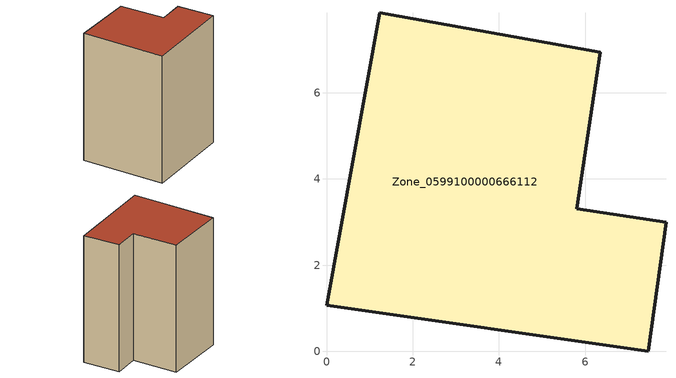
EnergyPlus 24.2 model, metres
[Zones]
Zone_0599100000666112
 floor ground (C_G): 0,1.07 1.24,7.86 6.35,6.94 5.81,3.31 7.88,2.99 7.47,0 z0
 wall outside (C_F): 1.24,7.86 0,1.07 7.47,0 7.88,2.99 5.81,3.31 6.35,6.94 1.24,7.86 z0:10.64
 roof outside (C_R): 0,1.07 7.47,0 7.88,2.99 5.81,3.31 6.35,6.94 1.24,7.86 z10.64
[BUILDING]
Pand.0599100000666112: North Axis=0; Terrain=City; Loads Convergence Tolerance Value=0.04; Temperature Convergence Tolerance Value=0.4; Solar Distribution=FullExterior; Maximum Number of Warmup Days=25; Minimum Number of Warmup Days=1
[Site:Location]
Rotterdam.The.Hague.AP_ZH_NLD Design_Conditions: Latitude=51.96; Longitude=4.45; Time Zone=1; Elevation=-4.5
[SITE:GROUNDTEMPERATURE:BUILDINGSURFACE]
18, 18, 18, 18, 18, 18, 18, 18, 18, 18, 18, 18
[MATERIAL] Thermal Absorptance=0.9; Solar Absorptance=0.7; Visible Absorptance=0.7
Name | Roughness | Thickness | Conductivity | Density | Specific Heat
G.TI.1946 | MediumSmooth | 0.15 | 1 | 540 | 1210
F.TI.1946 | Rough | 0.3 | 0.857143 | 1920 | 840
R.TI.1946 | MediumRough | 0.2 | 0.1 | 1500 | 1000
[CONSTRUCTION]
C_G: G.TI.1946
C_F: F.TI.1946
C_R: R.TI.1946
[ZONE]
Zone_0599100000666112: Type=1; Multiplier=1; Ceiling Height=Autocalculate; Volume=Autocalculate; Floor Area=autocalculate; Part of Total Floor Area=Yes
[ZONEINFILTRATION:DESIGNFLOWRATE]
Infil_Zone_0599100000666112: Zone or ZoneList or Space or SpaceList=Zone_0599100000666112; Schedule=AlwaysOn; Design Flow Rate Calculation Method=Flow/Area; Flow Rate per Floor Area=0.003; Constant Term Coefficient=1; Temperature Term Coefficient=0; Velocity Term Coefficient=0; Velocity Squared Term Coefficient=0
[HVACTEMPLATE:ZONE:IDEALLOADSAIRSYSTEM]
Zone_0599100000666112: Maximum Heating Supply Air Temperature=50; Minimum Cooling Supply Air Temperature=13; Maximum Heating Supply Air Humidity Ratio=0.0156; Minimum Cooling Supply Air Humidity Ratio=0.0077; Heating Limit=NoLimit; Cooling Limit=NoLimit; Dehumidification Control Type=ConstantSensibleHeatRatio; Cooling Sensible Heat Ratio=0.7; Dehumidification Setpoint=60; Humidification Control Type=None; Humidification Setpoint=30; Outdoor Air Method=None; Outdoor Air Flow Rate per Person=0.00944; Outdoor Air Flow Rate per Zone Floor Area=0; Outdoor Air Flow Rate per Zone=0; Demand Controlled Ventilation Type=None; Outdoor Air Economizer Type=NoEconomizer; Heat Recovery Type=None; Sensible Heat Recovery Effectiveness=0.7; Latent Heat Recovery Effectiveness=0.65
[ZONECONTROL:THERMOSTAT]
ThermostatControl_Zone_0599100000666112: Zone or ZoneList=Zone_0599100000666112; Control Type Schedule=DualSetpointControlType; Control 1=Thermostat_Zone_0599100000666112; Temperature Difference Between Cutout And Setpoint=0
[THERMOSTATSETPOINT:DUALSETPOINT]
Thermostat_Zone_0599100000666112: Heating Setpoint Temperature Schedule=HeatingSetpoint_Zone_0599100000666112; Cooling Setpoint Temperature Schedule=CoolingSetpoint_Zone_0599100000666112
[SCHEDULE:COMPACT]
HeatingSetpoint_Zone_0599100000666112: Through: 12/31, For: AllDays, Until: 24:00, 21
CoolingSetpoint_Zone_0599100000666112: Through: 12/31, For: AllDays, Until: 24:00, 24
DualSetpointControlType: Through: 12/31, For: AllDays, Until: 24:00, 4
AlwaysOn: Through: 12/31, For: AllDays, Until: 24:00, 1
